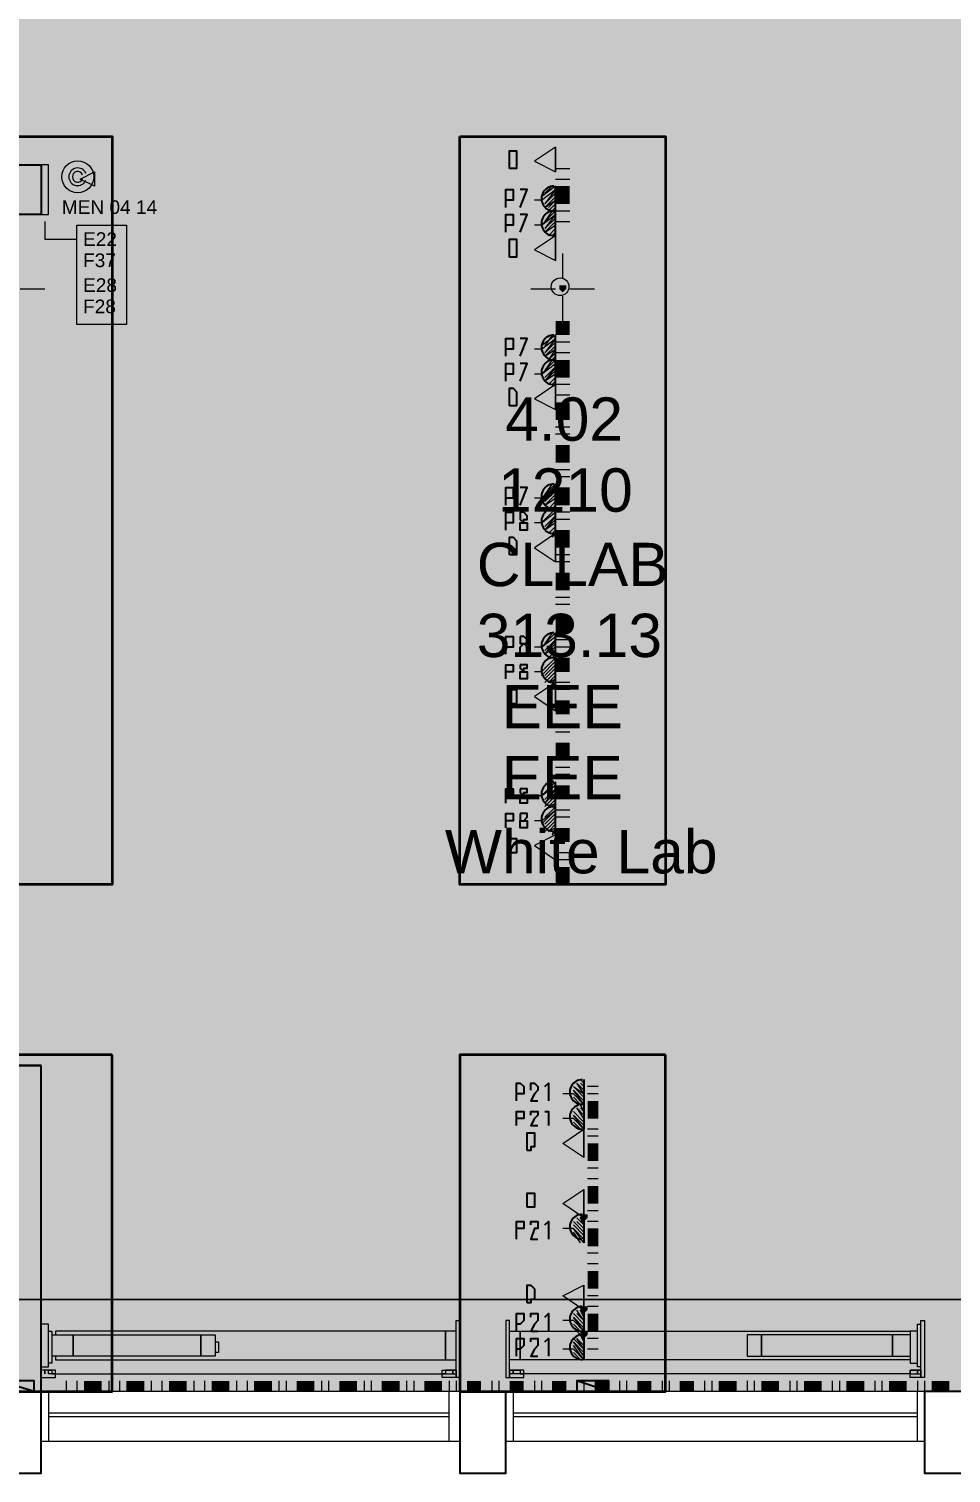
# Model space of a CAD drawing. Header units: millimetres. Extents: x -59 to 47, y 152 to 919.
# Drawn here: x 1.81 to 7.31, y 356.39 to 365.02 of the extents above; entities that cross this region are included whole.
import ezdxf

# ---------------------------------------------------------------- set-up
doc = ezdxf.new("R2010")
doc.units = ezdxf.units.MM
for name, color, linetype in [('PDF_014404$_ps_ELEC', 2, 'Continuous'), ('PDF_014404$_PS_ELECTRONICS', 5, 'Continuous'), ('PDF_014404$_ps_POWER$SKIRTING', 4, 'Continuous'), ('PDF_014404$_ps_TEXTBOLD$POWER', 2, 'Continuous'), ('PDF_014404$BL', 7, 'Continuous'), ('PDF_014404$FI', 7, 'Continuous'), ('PDF_014404$FI-DSG', 7, 'Continuous'), ('PDF_014404$FT', 7, 'Continuous'), ('PDF_014404$WA-COL', 7, 'Continuous'), ('PDF_014404$WN', 7, 'Continuous'), ('PDF_Text', 7, 'Continuous')]:
    doc.layers.add(name, color=color, linetype=linetype)
for name, color, linetype, true_color in [('PDF_014404$_PS_ELECTRONICS$CABLE$TRAY', 7, 'Continuous', 0xdd0037), ('PDF_014404$_ps_POWER$CABLE$TRAY', 7, 'Continuous', 0x7fbfff), ('PDF_014404$_ps_THIN', 7, 'Continuous', 0x7fbfff), ('PDF_014404$HL-TMP', 7, 'Continuous', 0x800000)]:
    doc.layers.add(name, color=color, linetype=linetype, true_color=true_color)
doc.styles.add('PDF ArialMT', font='arial.ttf')

msp = doc.modelspace()

# ---------------------------------------------------------------- hatches: boundary and pattern name
at = {"layer": 'PDF_014404$_ps_THIN', "transparency": 33554559}
for points in [[(4.9954, 363.4851), (4.9743, 363.4851), (4.9743, 363.4639), (4.9954, 363.4427), (5.0166, 363.4639), (5.0166, 363.4851)], [(4.9954, 363.4851), (4.9743, 363.4851), (4.9743, 363.4639), (4.9954, 363.4427), (5.0166, 363.4639), (5.0166, 363.4851)], [(5.1224, 357.9393), (5.1013, 357.9393), (5.1013, 357.9181), (5.1224, 357.897), (5.1436, 357.9181), (5.1436, 357.9393)], [(5.1224, 357.3889), (5.1013, 357.3889), (5.1013, 357.3678), (5.1224, 357.3466), (5.1436, 357.3678), (5.1436, 357.3889)], [(5.1224, 357.2408), (5.1013, 357.2408), (5.1013, 357.2196), (5.1224, 357.1984), (5.1436, 357.2196), (5.1436, 357.2408)]]:
    msp.add_hatch(color=256, dxfattribs=at).paths.add_polyline_path(points)

# ---------------------------------------------------------------- linework, layer by layer
at = {"layer": 'PDF_014404$_ps_ELEC', "lineweight": 25}
for points in [[(4.9425, 364.0778, 1.00004), (4.9425, 363.9296, 1.00004), (4.9425, 363.7814)], [(4.9425, 363.1887, 1.00004), (4.9425, 363.0406, 1.00004), (4.9425, 362.8924)], [(4.9425, 362.2997, 1.00004), (4.9425, 362.1516, 1.00004), (4.9425, 362.0034)], [(4.9425, 361.4107, 1.00004), (4.9425, 361.2625, 1.00004), (4.9425, 361.1144)], [(4.9425, 360.5217, 1.00004), (4.9425, 360.3735, 1.00004), (4.9425, 360.2253)], [(5.1119, 358.7436, 1.00004), (5.1119, 358.5955, 1.00004), (5.1119, 358.4473)]]:
    msp.add_lwpolyline(points, format="xyb", dxfattribs=at)
for points in [[(4.9531, 363.7814), (4.9531, 363.9296), (4.9531, 364.0778)], [(4.9531, 362.8924), (4.9531, 363.0406), (4.9531, 363.1887)], [(4.9531, 361.9822), (4.9531, 362.1515), (4.9531, 362.2997)], [(4.9531, 361.0932), (4.9531, 361.2625), (4.9531, 361.4107)], [(4.9531, 360.2042), (4.9531, 360.3523), (4.9531, 360.5217)], [(5.1224, 358.7436), (5.1224, 358.5955), (5.1224, 358.4473)], [(5.1224, 357.9181), (5.1224, 357.7699)], [(5.1224, 357.3678), (5.1224, 357.2196), (5.1224, 357.0714)]]:
    msp.add_lwpolyline(points, dxfattribs=at)
at = {"layer": 'PDF_014404$_ps_ELEC', "lineweight": 0}
for points in [[(4.8684, 363.9931), (4.8261, 363.9931)], [(4.8684, 363.8449), (4.8261, 363.8449)], [(4.8684, 363.1041), (4.8261, 363.1041)], [(4.8684, 362.9559), (4.8261, 362.9559)], [(4.8684, 362.215), (4.8261, 362.215)], [(4.8684, 362.0669), (4.8261, 362.0669)], [(4.8684, 361.326), (4.8261, 361.326)], [(4.8684, 361.1779), (4.8261, 361.1779)], [(4.8684, 360.437), (4.8261, 360.437)], [(4.8684, 360.2888), (4.8261, 360.2888)], [(5.0589, 358.659), (4.9954, 358.659)], [(5.0589, 358.5108), (4.9954, 358.5108)], [(5.0589, 357.8546), (4.9954, 357.8546)], [(5.0589, 357.3043), (4.9954, 357.3043)], [(5.0589, 357.1349), (4.9954, 357.1349)]]:
    msp.add_lwpolyline(points, dxfattribs=at)
at = {"layer": 'PDF_014404$_ps_ELEC', "lineweight": 25}
for centre in [(5.1119, 357.8652), (5.1119, 357.3149), (5.1119, 357.1455)]:
    msp.add_arc(centre, 0.0741, 89.99773, 270.00227, dxfattribs=at)
at = {"layer": 'PDF_014404$_PS_ELECTRONICS', "lineweight": 0}
for points in [[(4.8261, 364.2259), (4.9531, 364.1624), (4.9531, 364.3106)], [(4.9531, 364.3106), (4.9531, 364.1624), (4.9531, 364.3106)], [(4.8261, 363.6967), (4.9531, 363.6332), (4.9531, 363.7814)], [(4.9531, 363.7814), (4.9531, 363.6332), (4.9531, 363.7814)], [(4.8261, 362.8077), (4.9531, 362.7442), (4.9531, 362.8924)], [(4.9531, 362.8924), (4.9531, 362.7442), (4.9531, 362.8924)], [(4.8261, 361.9187), (4.9531, 361.834), (4.9531, 362.0034)], [(4.9531, 362.0034), (4.9531, 361.834), (4.9531, 362.0034)], [(4.8261, 361.0297), (4.9531, 360.945), (4.9531, 361.1144)], [(4.9531, 361.1144), (4.9531, 360.945), (4.9531, 361.1144)], [(4.8261, 360.1407), (4.9531, 360.056), (4.9531, 360.2042)], [(4.9531, 360.2042), (4.9531, 360.056), (4.9531, 360.2042)], [(4.9954, 358.3626), (5.1224, 358.4473), (5.1224, 358.278)], [(5.1224, 358.278), (5.1224, 358.4473), (5.1224, 358.278)], [(4.9954, 358.0028), (5.1224, 358.0875), (5.1224, 357.9181)], [(5.1224, 357.9181), (5.1224, 358.0875), (5.1224, 357.9181)], [(4.9954, 357.4524), (5.1224, 357.5159), (5.1224, 357.3678)], [(5.1224, 357.3678), (5.1224, 357.5159), (5.1224, 357.3678)]]:
    msp.add_lwpolyline(points, close=True, dxfattribs=at)
at = {"layer": 'PDF_014404$_PS_ELECTRONICS', "transparency": 33554559}
for points in [[(4.8261, 364.2259), (4.9531, 364.3106), (4.9531, 364.1624)], [(4.8261, 363.6967), (4.9531, 363.7814), (4.9531, 363.6332)], [(4.8261, 362.8077), (4.9531, 362.8924), (4.9531, 362.7442)], [(4.8261, 361.9187), (4.9531, 362.0034), (4.9531, 361.834)], [(4.8261, 361.0297), (4.9531, 361.1144), (4.9531, 360.945)], [(4.8261, 360.1407), (4.9531, 360.2042), (4.9531, 360.056)], [(4.9954, 358.3626), (5.1224, 358.278), (5.1224, 358.4473)], [(4.9954, 358.0028), (5.1224, 357.9181), (5.1224, 358.0875)], [(4.9954, 357.4524), (5.1224, 357.3678), (5.1224, 357.5159)]]:
    msp.add_solid(points, dxfattribs=at)
at = {"layer": 'PDF_014404$_PS_ELECTRONICS$CABLE$TRAY', "transparency": 33554559}
for points in [[(4.6356, 363.1041), (4.6356, 363.3157), (2.0532, 363.1041)], [(4.6356, 363.3157), (2.0532, 363.1041), (2.0532, 363.3157)], [(7.9377, 363.1041), (7.9377, 363.3157), (5.3553, 363.1041)], [(7.9377, 363.3157), (5.3553, 363.1041), (5.3553, 363.3157)]]:
    msp.add_solid(points, dxfattribs=at)
at = {"layer": 'PDF_014404$_ps_POWER$CABLE$TRAY', "transparency": 33554559}
for points in [[(2.0532, 363.6332), (2.0532, 363.4216), (4.6356, 363.6332)], [(2.0532, 363.4216), (4.6356, 363.6332), (4.6356, 363.4216)], [(5.3553, 363.6332), (5.3553, 363.4216), (7.9377, 363.6332)], [(5.3553, 363.4216), (7.9377, 363.6332), (7.9377, 363.4216)]]:
    msp.add_solid(points, dxfattribs=at)
at = {"layer": 'PDF_014404$_ps_POWER$SKIRTING', "lineweight": 0}
for points in [[(4.9531, 364.3741), (5.0378, 364.3741)], [(4.9531, 364.1836), (5.0378, 364.1836)], [(4.9531, 364.1201), (5.0378, 364.1201)], [(4.9531, 363.9296), (5.0378, 363.9296)], [(4.9531, 363.8661), (5.0378, 363.8661)], [(5.0378, 363.1464), (4.9531, 363.1464)], [(5.0378, 363.0829), (4.9531, 363.0829)], [(5.0378, 362.8924), (4.9531, 362.8924)], [(5.0378, 362.8289), (4.9531, 362.8289)], [(5.0378, 362.6384), (4.9531, 362.6384)], [(5.0378, 362.5961), (4.9531, 362.5961)], [(5.0378, 362.3844), (4.9531, 362.3844)], [(5.0378, 362.3421), (4.9531, 362.3421)], [(5.0378, 362.1304), (4.9531, 362.1304)], [(5.0378, 362.088), (4.9531, 362.088)], [(5.0378, 361.8764), (4.9531, 361.8764)], [(5.0378, 361.834), (4.9531, 361.834)], [(5.0378, 361.6224), (4.9531, 361.6224)], [(5.0378, 361.58), (4.9531, 361.58)], [(5.0378, 361.3684), (4.9531, 361.3684)], [(5.0378, 361.326), (4.9531, 361.326)], [(5.0378, 361.1144), (4.9531, 361.1144)], [(5.0378, 361.072), (4.9531, 361.072)], [(5.0378, 360.8604), (4.9531, 360.8604)], [(5.0378, 360.818), (4.9531, 360.818)], [(5.0378, 360.6063), (4.9531, 360.6063)], [(5.0378, 360.564), (4.9531, 360.564)], [(5.0378, 360.3523), (4.9531, 360.3523)], [(5.0378, 360.31), (4.9531, 360.31)], [(5.0378, 360.0983), (4.9531, 360.0983)], [(5.0378, 360.056), (4.9531, 360.056)], [(5.0378, 359.9078), (4.9531, 359.9078)], [(5.2071, 358.7013), (5.1436, 358.7013)], [(5.2071, 358.659), (5.1436, 358.659)], [(5.2071, 358.4473), (5.1436, 358.4473)], [(5.2071, 358.405), (5.1436, 358.405)], [(5.2071, 358.2145), (5.1436, 358.2145)], [(5.2071, 358.151), (5.1436, 358.151)], [(5.2071, 357.9605), (5.1436, 357.9605)], [(5.2071, 357.897), (5.1436, 357.897)], [(5.2071, 357.7064), (5.1436, 357.7064)], [(5.2071, 357.6429), (5.1436, 357.6429)], [(5.2071, 357.4524), (5.1436, 357.4524)], [(5.2071, 357.3889), (5.1436, 357.3889)], [(5.2071, 357.1984), (5.1436, 357.1984)], [(5.2071, 357.1349), (5.1436, 357.1349)], [(2.032, 356.9444), (2.032, 356.8809)], [(2.0955, 356.9444), (2.0955, 356.8809)], [(2.2861, 356.9444), (2.2861, 356.8809)], [(2.3496, 356.9444), (2.3496, 356.8809)], [(2.5401, 356.9444), (2.5401, 356.8809)], [(2.6036, 356.9444), (2.6036, 356.8809)], [(2.7941, 356.9444), (2.7941, 356.8809)], [(2.8576, 356.9444), (2.8576, 356.8809)], [(3.0481, 356.9444), (3.0481, 356.8809)], [(3.1116, 356.9444), (3.1116, 356.8809)], [(3.3021, 356.9444), (3.3021, 356.8809)], [(3.3444, 356.9444), (3.3444, 356.8809)], [(3.5561, 356.9444), (3.5561, 356.8809)], [(3.5984, 356.9444), (3.5984, 356.8809)], [(3.8101, 356.9444), (3.8101, 356.8809)], [(3.8524, 356.9444), (3.8524, 356.8809)], [(4.0641, 356.9444), (4.0641, 356.8809)], [(4.1064, 356.9444), (4.1064, 356.8809)], [(4.3181, 356.9444), (4.3181, 356.8809)], [(4.3604, 356.9444), (4.3604, 356.8809)], [(4.5721, 356.9444), (4.5721, 356.8809)], [(4.6144, 356.9444), (4.6144, 356.8809)], [(4.8261, 356.9444), (4.8261, 356.8809)], [(4.8684, 356.9444), (4.8684, 356.8809)], [(5.0801, 356.9444), (5.0801, 356.8809)], [(5.1224, 356.9444), (5.1224, 356.8809)], [(5.2071, 356.9444), (5.1436, 356.9444)], [(5.3341, 356.9444), (5.3341, 356.8809)], [(5.3765, 356.9444), (5.3765, 356.8809)], [(5.5881, 356.9444), (5.5881, 356.8809)], [(5.6305, 356.9444), (5.6305, 356.8809)], [(5.8421, 356.9444), (5.8421, 356.8809)], [(5.8845, 356.9444), (5.8845, 356.8809)], [(6.0961, 356.9444), (6.0961, 356.8809)], [(6.1385, 356.9444), (6.1385, 356.8809)], [(6.3501, 356.9444), (6.3501, 356.8809)], [(6.3925, 356.9444), (6.3925, 356.8809)], [(6.6041, 356.9444), (6.6041, 356.8809)], [(6.6465, 356.9444), (6.6465, 356.8809)], [(6.8582, 356.9444), (6.8582, 356.8809)], [(6.9005, 356.9444), (6.9005, 356.8809)], [(7.1122, 356.9444), (7.1122, 356.8809)], [(7.1545, 356.9444), (7.1545, 356.8809)]]:
    msp.add_lwpolyline(points, dxfattribs=at)
at = {"layer": 'PDF_014404$_ps_POWER$SKIRTING', "lineweight": 25}
for points in [[(1.8415, 356.8809), (1.8415, 356.9444), (1.6299, 356.9444), (1.6299, 356.8809), (1.8415, 356.8809), (1.6299, 356.9444)], [(5.2706, 356.8809), (5.2706, 356.9444), (5.0801, 356.9444), (5.0801, 356.8809), (5.2706, 356.8809), (5.0801, 356.9444)]]:
    msp.add_lwpolyline(points, dxfattribs=at)
at = {"layer": 'PDF_014404$_ps_POWER$SKIRTING', "transparency": 33554559}
for points in [[(4.9531, 364.2259), (5.0378, 364.2259), (4.9531, 364.3741)], [(5.0378, 364.2259), (4.9531, 364.3741), (5.0378, 364.3741)], [(4.9531, 363.9719), (5.0378, 363.9719), (4.9531, 364.0778)], [(5.0378, 363.9719), (4.9531, 364.0778), (5.0378, 364.0778)], [(4.9531, 363.6756), (5.0378, 363.6756), (4.9531, 363.8238)], [(5.0378, 363.6756), (4.9531, 363.8238), (5.0378, 363.8238)], [(5.0378, 363.2734), (4.9531, 363.2734), (5.0378, 363.1887)], [(4.9531, 363.2734), (5.0378, 363.1887), (4.9531, 363.1887)], [(5.0378, 363.0406), (4.9531, 363.0406), (5.0378, 362.9347)], [(4.9531, 363.0406), (5.0378, 362.9347), (4.9531, 362.9347)], [(5.0378, 362.7866), (4.9531, 362.7866), (5.0378, 362.6807)], [(4.9531, 362.7866), (5.0378, 362.6807), (4.9531, 362.6807)], [(5.0378, 362.5326), (4.9531, 362.5326), (5.0378, 362.4267)], [(4.9531, 362.5326), (5.0378, 362.4267), (4.9531, 362.4267)], [(5.0378, 362.2785), (4.9531, 362.2785), (5.0378, 362.1727)], [(4.9531, 362.2785), (5.0378, 362.1727), (4.9531, 362.1727)], [(5.0378, 362.0245), (4.9531, 362.0245), (5.0378, 361.9187)], [(4.9531, 362.0245), (5.0378, 361.9187), (4.9531, 361.9187)], [(5.0378, 361.7705), (4.9531, 361.7705), (5.0378, 361.6647)], [(4.9531, 361.7705), (5.0378, 361.6647), (4.9531, 361.6647)], [(5.0378, 361.5165), (4.9531, 361.5165), (5.0378, 361.4107)], [(4.9531, 361.5165), (5.0378, 361.4107), (4.9531, 361.4107)], [(5.0378, 361.2625), (4.9531, 361.2625), (5.0378, 361.1779)], [(4.9531, 361.2625), (5.0378, 361.1779), (4.9531, 361.1779)], [(5.0378, 361.0085), (4.9531, 361.0085), (5.0378, 360.9239)], [(4.9531, 361.0085), (5.0378, 360.9239), (4.9531, 360.9239)], [(5.0378, 360.7545), (4.9531, 360.7545), (5.0378, 360.6698)], [(4.9531, 360.7545), (5.0378, 360.6698), (4.9531, 360.6698)], [(5.0378, 360.5005), (4.9531, 360.5005), (5.0378, 360.4158)], [(4.9531, 360.5005), (5.0378, 360.4158), (4.9531, 360.4158)], [(5.0378, 360.2465), (4.9531, 360.2465), (5.0378, 360.1618)], [(4.9531, 360.2465), (5.0378, 360.1618), (4.9531, 360.1618)], [(5.0378, 360.0137), (4.9531, 360.0137), (5.0378, 359.9078)], [(4.9531, 360.0137), (5.0378, 359.9078), (4.9531, 359.9078)], [(5.2071, 358.8918), (5.1436, 358.8918), (5.2071, 358.7648)], [(5.1436, 358.8918), (5.2071, 358.7648), (5.1436, 358.7648)], [(5.2071, 358.6166), (5.1436, 358.6166), (5.2071, 358.5108)], [(5.1436, 358.6166), (5.2071, 358.5108), (5.1436, 358.5108)], [(5.2071, 358.3626), (5.1436, 358.3626), (5.2071, 358.2568)], [(5.1436, 358.3626), (5.2071, 358.2568), (5.1436, 358.2568)], [(5.2071, 358.1086), (5.1436, 358.1086), (5.2071, 358.0028)], [(5.1436, 358.1086), (5.2071, 358.0028), (5.1436, 358.0028)], [(5.2071, 357.8546), (5.1436, 357.8546), (5.2071, 357.7488)], [(5.1436, 357.8546), (5.2071, 357.7488), (5.1436, 357.7488)], [(5.2071, 357.6006), (5.1436, 357.6006), (5.2071, 357.4948)], [(5.1436, 357.6006), (5.2071, 357.4948), (5.1436, 357.4948)], [(5.2071, 357.3466), (5.1436, 357.3466), (5.2071, 357.2408)], [(5.1436, 357.3466), (5.2071, 357.2408), (5.1436, 357.2408)], [(5.2071, 357.0926), (5.1436, 357.0926), (5.2071, 356.9444)], [(5.1436, 357.0926), (5.2071, 356.9444), (5.1436, 356.9444)], [(1.8415, 356.9444), (1.8415, 356.8809), (1.9897, 356.9444)], [(1.8415, 356.8809), (1.9897, 356.9444), (1.9897, 356.8809)], [(2.1379, 356.9444), (2.1379, 356.8809), (2.2437, 356.9444)], [(2.1379, 356.8809), (2.2437, 356.9444), (2.2437, 356.8809)], [(2.3919, 356.9444), (2.3919, 356.8809), (2.4977, 356.9444)], [(2.3919, 356.8809), (2.4977, 356.9444), (2.4977, 356.8809)], [(2.6459, 356.9444), (2.6459, 356.8809), (2.7517, 356.9444)], [(2.6459, 356.8809), (2.7517, 356.9444), (2.7517, 356.8809)], [(2.8999, 356.9444), (2.8999, 356.8809), (3.0057, 356.9444)], [(2.8999, 356.8809), (3.0057, 356.9444), (3.0057, 356.8809)], [(3.1539, 356.9444), (3.1539, 356.8809), (3.2597, 356.9444)], [(3.1539, 356.8809), (3.2597, 356.9444), (3.2597, 356.8809)], [(3.4079, 356.9444), (3.4079, 356.8809), (3.5137, 356.9444)], [(3.4079, 356.8809), (3.5137, 356.9444), (3.5137, 356.8809)], [(3.6619, 356.9444), (3.6619, 356.8809), (3.7678, 356.9444)], [(3.6619, 356.8809), (3.7678, 356.9444), (3.7678, 356.8809)], [(3.9159, 356.9444), (3.9159, 356.8809), (4.0218, 356.9444)], [(3.9159, 356.8809), (4.0218, 356.9444), (4.0218, 356.8809)], [(4.1699, 356.9444), (4.1699, 356.8809), (4.2758, 356.9444)], [(4.1699, 356.8809), (4.2758, 356.9444), (4.2758, 356.8809)], [(4.4239, 356.9444), (4.4239, 356.8809), (4.5086, 356.9444)], [(4.4239, 356.8809), (4.5086, 356.9444), (4.5086, 356.8809)], [(4.6779, 356.9444), (4.6779, 356.8809), (4.7626, 356.9444)], [(4.6779, 356.8809), (4.7626, 356.9444), (4.7626, 356.8809)], [(4.9319, 356.9444), (4.9319, 356.8809), (5.0166, 356.9444)], [(4.9319, 356.8809), (5.0166, 356.9444), (5.0166, 356.8809)], [(5.1859, 356.9444), (5.1859, 356.8809), (5.2706, 356.9444)], [(5.1859, 356.8809), (5.2706, 356.9444), (5.2706, 356.8809)], [(5.44, 356.9444), (5.44, 356.8809), (5.5246, 356.9444)], [(5.44, 356.8809), (5.5246, 356.9444), (5.5246, 356.8809)], [(5.694, 356.9444), (5.694, 356.8809), (5.7786, 356.9444)], [(5.694, 356.8809), (5.7786, 356.9444), (5.7786, 356.8809)], [(5.9268, 356.9444), (5.9268, 356.8809), (6.0326, 356.9444)], [(5.9268, 356.8809), (6.0326, 356.9444), (6.0326, 356.8809)], [(6.1808, 356.9444), (6.1808, 356.8809), (6.2866, 356.9444)], [(6.1808, 356.8809), (6.2866, 356.9444), (6.2866, 356.8809)], [(6.4348, 356.9444), (6.4348, 356.8809), (6.5406, 356.9444)], [(6.4348, 356.8809), (6.5406, 356.9444), (6.5406, 356.8809)], [(6.6888, 356.9444), (6.6888, 356.8809), (6.7947, 356.9444)], [(6.6888, 356.8809), (6.7947, 356.9444), (6.7947, 356.8809)], [(6.9428, 356.9444), (6.9428, 356.8809), (7.0487, 356.9444)], [(6.9428, 356.8809), (7.0487, 356.9444), (7.0487, 356.8809)], [(7.1968, 356.9444), (7.1968, 356.8809), (7.3027, 356.9444)], [(7.1968, 356.8809), (7.3027, 356.9444), (7.3027, 356.8809)]]:
    msp.add_solid(points, dxfattribs=at)
at = {"layer": 'PDF_014404$_ps_TEXTBOLD$POWER', "lineweight": 25}
for points in [[(4.6779, 364.1836), (4.6779, 364.2894), (4.6991, 364.2894), (4.7203, 364.2894), (4.7203, 364.2683), (4.7203, 364.2471), (4.7203, 364.2259), (4.7203, 364.2048), (4.7203, 364.1836), (4.6991, 364.1836)], [(4.6779, 363.6544), (4.6779, 363.7602), (4.6991, 363.7602), (4.7203, 363.7602), (4.7203, 363.7391), (4.7203, 363.7179), (4.7203, 363.6967), (4.7203, 363.6756), (4.7203, 363.6544), (4.6991, 363.6544)], [(4.6779, 362.7654), (4.6779, 362.8712), (4.6991, 362.8712), (4.7203, 362.8501), (4.7203, 362.8289), (4.7203, 362.8077), (4.7203, 362.7866), (4.7203, 362.7654), (4.6991, 362.7654)], [(4.7414, 362.1304), (4.7414, 362.1092), (4.7414, 362.088), (4.7626, 362.0669), (4.7838, 362.0669), (4.7838, 362.0457), (4.7838, 362.0245), (4.7626, 362.0245), (4.7414, 362.0245), (4.7414, 362.0457), (4.7414, 362.0669), (4.7626, 362.0669), (4.7626, 362.088), (4.7838, 362.088), (4.7838, 362.1092), (4.7626, 362.1304)], [(4.6779, 361.8764), (4.6779, 361.9822), (4.6991, 361.9822), (4.7203, 361.961), (4.7203, 361.9399), (4.7203, 361.9187), (4.7203, 361.8975), (4.7203, 361.8764), (4.6991, 361.8764)], [(4.7414, 361.3895), (4.7414, 361.3684), (4.7414, 361.3472), (4.7626, 361.3472), (4.7838, 361.326), (4.7838, 361.3049), (4.7838, 361.2837), (4.7626, 361.2837), (4.7414, 361.2837), (4.7414, 361.3049), (4.7414, 361.326), (4.7626, 361.3472), (4.7838, 361.3472), (4.7838, 361.3684), (4.7626, 361.3895)], [(4.7414, 361.2202), (4.7414, 361.199), (4.7626, 361.1779), (4.7838, 361.1779), (4.7838, 361.1567), (4.7838, 361.1355), (4.7626, 361.1355), (4.7414, 361.1355), (4.7414, 361.1567), (4.7414, 361.1779), (4.7626, 361.1779), (4.7626, 361.199), (4.7838, 361.199), (4.7838, 361.2202), (4.7626, 361.2202)], [(4.6779, 360.9874), (4.6779, 361.072), (4.6991, 361.072), (4.7203, 361.072), (4.7203, 361.0509), (4.7203, 361.0297), (4.7203, 361.0085), (4.7203, 360.9874), (4.6991, 360.9874)], [(4.7414, 360.4793), (4.7414, 360.4582), (4.7626, 360.437), (4.7838, 360.437), (4.7838, 360.4158), (4.7838, 360.3947), (4.7626, 360.3947), (4.7414, 360.3947), (4.7414, 360.4158), (4.7414, 360.437), (4.7626, 360.437), (4.7626, 360.4582), (4.7838, 360.4582), (4.7838, 360.4793), (4.7626, 360.4793)], [(4.7414, 360.3312), (4.7414, 360.31), (4.7414, 360.2888), (4.7626, 360.2888), (4.7838, 360.2888), (4.7838, 360.2677), (4.7838, 360.2465), (4.7626, 360.2465), (4.7414, 360.2465), (4.7414, 360.2677), (4.7414, 360.2888), (4.7626, 360.2888), (4.7838, 360.31), (4.7838, 360.3312), (4.7626, 360.3312)], [(4.6779, 360.0983), (4.6779, 360.183), (4.6991, 360.183), (4.7203, 360.183), (4.7203, 360.1618), (4.7203, 360.1195), (4.7203, 360.0983), (4.6991, 360.0983)], [(4.7838, 358.3203), (4.7838, 358.4261), (4.8049, 358.4261), (4.8261, 358.4261), (4.8261, 358.405), (4.8261, 358.3838), (4.8261, 358.3626), (4.8261, 358.3415), (4.8049, 358.3415), (4.8049, 358.3203)], [(4.7838, 357.9816), (4.7838, 358.0663), (4.8049, 358.0663), (4.8261, 358.0663), (4.8261, 358.0451), (4.8261, 358.024), (4.8261, 358.0028), (4.8261, 357.9816), (4.8049, 357.9816)], [(4.7838, 357.4101), (4.7838, 357.5159), (4.8049, 357.5159), (4.8261, 357.4948), (4.8261, 357.4736), (4.8261, 357.4524), (4.8261, 357.4313), (4.8049, 357.4313), (4.8049, 357.4101)]]:
    msp.add_lwpolyline(points, close=True, dxfattribs=at)
for points in [[(4.6568, 363.9508), (4.6568, 364.0566), (4.6991, 364.0566), (4.6991, 364.0354), (4.6991, 364.0143), (4.6991, 363.9931), (4.6568, 363.9931)], [(4.7414, 363.9508), (4.7838, 364.0566), (4.7414, 364.0566)], [(4.6568, 363.8026), (4.6568, 363.9084), (4.6991, 363.9084), (4.6991, 363.8873), (4.6991, 363.8661), (4.6991, 363.8449), (4.6568, 363.8449)], [(4.7414, 363.8026), (4.7838, 363.9084), (4.7414, 363.9084)], [(4.6568, 363.0617), (4.6568, 363.1676), (4.6991, 363.1676), (4.6991, 363.1464), (4.6991, 363.1252), (4.6991, 363.1041), (4.6568, 363.1041)], [(4.7414, 363.0617), (4.7838, 363.1676), (4.7414, 363.1676)], [(4.6568, 362.9136), (4.6568, 363.0194), (4.6991, 363.0194), (4.6991, 362.9982), (4.6991, 362.9771), (4.6991, 362.9559), (4.6568, 362.9559)], [(4.7414, 362.9136), (4.7838, 363.0194), (4.7414, 363.0194)], [(4.6568, 362.1727), (4.6568, 362.2785), (4.6991, 362.2785), (4.6991, 362.2574), (4.6991, 362.2362), (4.6991, 362.215), (4.6568, 362.215)], [(4.7414, 362.1727), (4.7838, 362.2785), (4.7414, 362.2785)], [(4.6568, 362.0245), (4.6568, 362.1304), (4.6991, 362.1304), (4.6991, 362.1092), (4.6991, 362.088), (4.6991, 362.0669), (4.6568, 362.0669)], [(4.6568, 361.2837), (4.6568, 361.3895), (4.6991, 361.3895), (4.6991, 361.3684), (4.6991, 361.3472), (4.6991, 361.326), (4.6568, 361.326)], [(4.6568, 361.1355), (4.6568, 361.2202), (4.6991, 361.2202), (4.6991, 361.199), (4.6991, 361.1779), (4.6568, 361.1779)], [(4.6568, 360.3947), (4.6568, 360.4793), (4.6991, 360.4793), (4.6991, 360.4582), (4.6991, 360.437), (4.6568, 360.437)], [(4.6568, 360.2465), (4.6568, 360.3312), (4.6991, 360.3312), (4.6991, 360.31), (4.6991, 360.2888), (4.6568, 360.2888)], [(4.7203, 358.6166), (4.7203, 358.7225), (4.7414, 358.7225), (4.7626, 358.7013), (4.7626, 358.6801), (4.7626, 358.659), (4.7414, 358.659), (4.7203, 358.659)], [(4.8049, 358.6801), (4.8049, 358.7013), (4.8049, 358.7225), (4.8261, 358.7225), (4.8473, 358.7013), (4.8473, 358.6801), (4.8261, 358.659), (4.8049, 358.6166), (4.8473, 358.6166)], [(4.8896, 358.7013), (4.9108, 358.7225), (4.9108, 358.6166)], [(4.7203, 358.4685), (4.7203, 358.5531), (4.7414, 358.5531), (4.7626, 358.5531), (4.7626, 358.532), (4.7626, 358.5108), (4.7414, 358.5108), (4.7203, 358.5108)], [(4.8049, 358.532), (4.8049, 358.5531), (4.8261, 358.5531), (4.8473, 358.5531), (4.8473, 358.532), (4.8261, 358.5108), (4.8049, 358.4685), (4.8473, 358.4685)], [(4.8896, 358.5531), (4.9108, 358.5531), (4.9108, 358.4685)], [(4.7203, 357.7911), (4.7203, 357.897), (4.7626, 357.897), (4.7626, 357.8758), (4.7626, 357.8546), (4.7203, 357.8546)], [(4.8049, 357.8758), (4.8049, 357.897), (4.8261, 357.897), (4.8473, 357.897), (4.8473, 357.8758), (4.8473, 357.8546), (4.8261, 357.8546), (4.8049, 357.7911), (4.8473, 357.7911)], [(4.8896, 357.8758), (4.9108, 357.897), (4.9108, 357.7911)], [(4.7203, 357.2408), (4.7203, 357.3466), (4.7414, 357.3466), (4.7626, 357.3466), (4.7626, 357.3254), (4.7626, 357.3043), (4.7414, 357.2831), (4.7203, 357.2831)], [(4.8049, 357.3254), (4.8049, 357.3466), (4.8261, 357.3466), (4.8473, 357.3466), (4.8473, 357.3254), (4.8473, 357.3043), (4.8261, 357.2831), (4.8049, 357.2408), (4.8473, 357.2408)], [(4.8896, 357.3254), (4.9108, 357.3466), (4.9108, 357.2408)], [(4.7203, 357.0926), (4.7203, 357.1984), (4.7414, 357.1984), (4.7626, 357.1984), (4.7626, 357.1773), (4.7626, 357.1561), (4.7414, 357.1349), (4.7203, 357.1349)], [(4.8049, 357.1773), (4.8049, 357.1984), (4.8261, 357.1984), (4.8473, 357.1984), (4.8473, 357.1773), (4.8473, 357.1561), (4.8261, 357.1349), (4.8049, 357.0926), (4.8473, 357.0926)], [(4.8896, 357.1773), (4.9108, 357.1984), (4.9108, 357.0926)]]:
    msp.add_lwpolyline(points, dxfattribs=at)
at = {"layer": 'PDF_014404$_ps_THIN', "lineweight": 18}
for points in [[(4.9531, 364.0778), (4.8684, 364.0143)], [(4.8684, 363.9931), (4.9531, 364.0566), (4.8896, 363.9719), (4.9531, 364.0354)], [(4.9319, 364.0778), (4.8896, 364.0354)], [(4.9531, 364.0143), (4.8896, 363.9508), (4.9531, 363.9931), (4.9108, 363.9508)], [(4.9531, 363.9719), (4.9108, 363.9296)], [(4.9531, 363.9508), (4.9319, 363.9296), (4.9531, 363.9296), (4.8684, 363.8449), (4.9531, 363.9084), (4.8896, 363.8238), (4.9531, 363.8873)], [(4.9319, 363.9296), (4.8896, 363.8661)], [(4.9531, 363.8661), (4.8896, 363.8026), (4.9531, 363.8449)], [(4.9531, 363.8238), (4.9108, 363.7814), (4.9531, 363.8238)], [(4.9531, 363.8026), (4.9319, 363.7814), (4.9531, 363.7814)], [(4.9954, 363.5274), (4.9954, 363.6756)], [(1.7569, 363.4639), (1.905, 363.4639)], [(4.8049, 363.4639), (4.9531, 363.4639)], [(5.0378, 363.4639), (5.1859, 363.4639)], [(4.9954, 363.2734), (4.9954, 363.4216)], [(4.9531, 363.1887), (4.8684, 363.1252)], [(4.9319, 363.1887), (4.8896, 363.1252)], [(4.8684, 363.1041), (4.9531, 363.1676), (4.8896, 363.0829), (4.9531, 363.1464)], [(4.9531, 363.1252), (4.8896, 363.0617), (4.9531, 363.1041), (4.9108, 363.0406), (4.9531, 363.0829)], [(4.9531, 363.0617), (4.9319, 363.0406), (4.9531, 363.0406), (4.8684, 362.9559), (4.9531, 363.0194)], [(4.9319, 363.0406), (4.8896, 362.9771)], [(4.8896, 362.9347), (4.9531, 362.9982), (4.8896, 362.9136), (4.9531, 362.9771)], [(4.9531, 362.9559), (4.8896, 362.9136)], [(4.9531, 362.9347), (4.9108, 362.8924), (4.9531, 362.9347)], [(4.9531, 362.9136), (4.9319, 362.8924), (4.9531, 362.8924)], [(4.9531, 362.2997), (4.8684, 362.215), (4.9531, 362.2785)], [(4.9319, 362.2997), (4.8896, 362.2362)], [(4.9531, 362.2574), (4.8896, 362.1939), (4.9531, 362.2574)], [(4.9531, 362.2362), (4.8896, 362.1727), (4.9531, 362.215)], [(4.9531, 362.1727), (4.9319, 362.1515), (4.9531, 362.1515), (4.8684, 362.0669), (4.9531, 362.1304)], [(4.9531, 362.1939), (4.9108, 362.1515), (4.9531, 362.1939)], [(4.9319, 362.1304), (4.8896, 362.088)], [(4.8896, 362.0457), (4.9531, 362.1092), (4.8896, 362.0245), (4.9531, 362.088)], [(4.9531, 362.0669), (4.8896, 362.0245)], [(4.9531, 362.0457), (4.9108, 362.0034), (4.9531, 362.0457)], [(4.9531, 362.0245), (4.9319, 362.0034)], [(4.9531, 362.0034), (4.9319, 361.9822)], [(4.9531, 361.4107), (4.8684, 361.326), (4.9531, 361.3895)], [(4.9319, 361.4107), (4.8896, 361.3472)], [(4.8896, 361.3049), (4.9531, 361.3684), (4.8896, 361.2837), (4.9531, 361.3472)], [(4.9531, 361.2837), (4.9319, 361.2625), (4.9531, 361.2625), (4.8684, 361.1779)], [(4.9531, 361.326), (4.8896, 361.2837)], [(4.9531, 361.3049), (4.9108, 361.2625), (4.9531, 361.3049)], [(4.9531, 361.2414), (4.8684, 361.1567)], [(4.9319, 361.2414), (4.8896, 361.199)], [(4.9531, 361.2202), (4.8896, 361.1567)], [(4.9531, 361.199), (4.8896, 361.1355), (4.9531, 361.199)], [(4.9531, 361.1779), (4.8896, 361.1144)], [(4.9531, 361.1567), (4.9108, 361.1144), (4.9531, 361.1355), (4.9319, 361.1144)], [(4.9531, 361.1144), (4.9319, 361.0932)], [(4.9531, 360.5217), (4.8684, 360.437), (4.9531, 360.5005)], [(4.9319, 360.5005), (4.8896, 360.4582)], [(4.8896, 360.4158), (4.9531, 360.4793), (4.8896, 360.3947), (4.9531, 360.4582)], [(4.9531, 360.437), (4.8896, 360.3735)], [(4.8684, 360.2888), (4.9531, 360.3523), (4.8684, 360.2677)], [(4.9531, 360.3735), (4.9319, 360.3523), (4.8896, 360.31)], [(4.9531, 360.3312), (4.8896, 360.2677)], [(4.9531, 360.4158), (4.9108, 360.3735), (4.9531, 360.3947), (4.9319, 360.3735)], [(4.9531, 360.31), (4.8896, 360.2465), (4.9531, 360.31)], [(4.9531, 360.2888), (4.8896, 360.2253)], [(4.9531, 360.2677), (4.9108, 360.2253), (4.9531, 360.2465), (4.9319, 360.2042), (4.9531, 360.2253)], [(5.1224, 358.6378), (5.0589, 358.7013), (5.1224, 358.659), (5.0801, 358.7225), (5.1224, 358.6801)], [(5.1013, 358.7436), (5.1224, 358.7225), (5.1224, 358.7436)], [(5.1224, 358.7013), (5.1013, 358.7225)], [(5.0589, 358.659), (5.1224, 358.5955), (5.0589, 358.6801), (5.1224, 358.6166)], [(5.1013, 358.5743), (5.1224, 358.5531), (5.1013, 358.5955), (5.0589, 358.6378)], [(5.1224, 358.4896), (5.0589, 358.5531), (5.1224, 358.4896)], [(5.0589, 358.5108), (5.1224, 358.4473), (5.0589, 358.532), (5.1224, 358.4685)], [(5.1224, 358.5108), (5.0801, 358.5743), (5.1224, 358.532)], [(5.1224, 358.5743), (5.1224, 358.5955)], [(5.1013, 358.4473), (5.0589, 358.4896)], [(5.0801, 357.9181), (5.1224, 357.8758), (5.1013, 357.9181), (5.1224, 357.897)], [(5.1224, 357.8335), (5.0589, 357.897)], [(5.1224, 357.8123), (5.0589, 357.8758), (5.1224, 357.8123)], [(5.1224, 357.7699), (5.0589, 357.8546), (5.1224, 357.7911)], [(5.1013, 357.7699), (5.0589, 357.8335)], [(5.1224, 357.8546), (5.0801, 357.897)], [(5.1224, 357.2831), (5.0589, 357.3466)], [(5.0589, 357.3043), (5.1224, 357.2408), (5.0589, 357.3254), (5.1224, 357.2619)], [(5.0801, 357.3466), (5.1224, 357.3043), (5.0801, 357.3678)], [(5.1224, 357.3254), (5.1013, 357.3678), (5.1224, 357.3466)], [(5.1224, 357.2196), (5.0589, 357.2831)], [(5.1013, 357.2196), (5.0589, 357.2619)], [(5.0589, 357.1984), (5.1224, 357.1349), (5.0801, 357.1984), (5.1224, 357.1561)], [(5.1224, 357.0926), (5.0589, 357.1773), (5.1224, 357.1138)], [(5.0589, 357.1349), (5.1224, 357.0714), (5.0589, 357.1561)], [(5.1224, 357.1773), (5.1013, 357.2196), (5.1224, 357.1984)], [(5.1013, 357.0714), (5.0589, 357.1138)]]:
    msp.add_lwpolyline(points, dxfattribs=at)
msp.add_circle((4.98, 363.4773), 0.0529, dxfattribs=at)
at = {"layer": 'PDF_014404$BL', "lineweight": 9}
for points in [[(4.3816, 356.8809), (1.8839, 356.8809)], [(7.1545, 356.8809), (4.6568, 356.8809)], [(1.8839, 356.5846), (4.3816, 356.5846)], [(4.6568, 356.5846), (7.1545, 356.5846)]]:
    msp.add_lwpolyline(points, dxfattribs=at)
at = {"layer": 'PDF_014404$FI', "lineweight": 9}
for points in [[(2.2014, 364.0778), (2.1167, 364.1201), (2.2014, 364.1624)], [(4.2969, 357.0714), (4.3604, 357.0714), (4.3604, 357.2408), (4.2969, 357.2408)], [(4.3604, 357.3043), (4.3816, 357.3043), (4.3816, 356.9656), (4.3604, 356.9656)], [(4.6779, 357.3043), (4.6568, 357.3043), (4.6568, 356.9656), (4.6779, 356.9656)], [(4.7414, 357.0714), (4.6779, 357.0714), (4.6779, 357.2408), (4.7414, 357.2408)], [(7.0698, 357.0926), (7.0698, 357.0714), (4.7414, 357.0714), (4.7414, 357.2408), (7.0698, 357.2408), (7.0698, 357.2196), (6.964, 357.2196), (6.964, 357.0926)], [(7.1545, 356.9656), (7.1333, 356.9656), (7.1333, 357.3043), (7.1545, 357.3043)], [(2.8364, 357.0926), (2.8364, 357.2196), (2.9211, 357.2196), (2.9211, 357.0926), (2.8364, 357.0926), (2.0744, 357.0926), (2.0744, 357.2196), (2.8364, 357.2196)], [(6.1808, 357.0926), (6.1808, 357.2196), (6.0961, 357.2196), (6.0961, 357.0926), (6.1808, 357.0926), (6.964, 357.0926), (6.964, 357.2196), (6.1808, 357.2196)], [(1.9474, 356.9868), (1.9262, 356.9868), (1.9262, 357.0079), (1.9474, 357.0079), (1.9474, 356.9868), (1.9685, 356.9868), (1.9685, 357.0079), (1.8839, 357.0079), (1.8839, 356.9656), (1.9685, 356.9656), (1.9685, 356.9868)], [(4.2969, 356.9868), (4.3393, 356.9868), (4.3393, 357.0079), (4.2969, 357.0079), (4.2969, 356.9868), (4.2758, 356.9868), (4.2758, 357.0079), (4.3604, 357.0079), (4.3604, 356.9656), (4.2758, 356.9656), (4.2758, 356.9868)], [(4.3393, 356.9868), (4.3604, 356.9868), (4.3604, 357.0079), (4.3393, 357.0079)], [(4.7414, 356.9868), (4.6991, 356.9868), (4.6991, 357.0079), (4.7414, 357.0079), (4.7414, 356.9868), (4.7626, 356.9868), (4.7626, 357.0079), (4.6779, 357.0079), (4.6779, 356.9656), (4.7626, 356.9656), (4.7626, 356.9868)], [(4.6991, 356.9868), (4.6779, 356.9868), (4.6779, 357.0079), (4.6991, 357.0079)], [(7.0698, 356.9868), (7.1122, 356.9868), (7.1122, 357.0079), (7.0698, 357.0079), (7.0698, 356.9868), (7.0698, 357.0079), (7.1333, 357.0079), (7.1333, 356.9656), (7.0698, 356.9656)], [(7.1122, 356.9868), (7.1333, 356.9868), (7.1333, 357.0079), (7.1122, 357.0079)]]:
    msp.add_lwpolyline(points, close=True, dxfattribs=at)
for points in [[(1.8839, 356.9656), (1.8839, 357.3043), (1.8839, 356.9656)], [(1.8839, 357.0291), (1.9262, 357.0291), (1.9262, 357.2831), (1.8839, 357.2831)], [(1.9262, 357.2408), (1.9474, 357.2408), (1.9474, 357.0503), (1.9262, 357.0503)], [(1.9685, 357.0926), (1.9685, 357.0714), (4.2969, 357.0714), (4.2969, 357.2408), (1.9685, 357.2408), (1.9685, 357.2196)], [(7.1122, 357.2408), (7.0698, 357.2408), (7.0698, 357.0503), (7.1122, 357.0503)], [(7.1333, 357.0291), (7.1122, 357.0291), (7.1122, 357.2831), (7.1333, 357.2831)], [(1.9474, 357.2196), (2.0744, 357.2196), (2.0744, 357.0926), (1.9474, 357.0926)], [(2.9211, 357.1773), (2.9422, 357.1773), (2.9422, 357.1138), (2.9211, 357.1138)], [(6.0961, 357.1773), (6.0961, 357.1138)], [(1.905, 356.9868), (1.905, 357.0079), (1.905, 356.9868)], [(1.9685, 356.9868), (4.2758, 356.9868)], [(7.0698, 356.9868), (4.7626, 356.9868)]]:
    msp.add_lwpolyline(points, dxfattribs=at)
msp.add_circle((2.1012, 364.1335), 0.0953, dxfattribs=at)
msp.add_circle((2.1012, 364.1335), 0.0953, dxfattribs=at)
for radius, start, end in [(0.0529, 22.7694, 337.2306), (0.0318, 22.76971, 337.23029)]:
    msp.add_arc((2.1012, 364.1335), radius, start, end, dxfattribs=at)
at = {"layer": 'PDF_014404$FI-DSG', "lineweight": 9}
for points in [[(1.8839, 364.2048), (1.8839, 363.9084), (1.9262, 363.9084), (1.9262, 364.2048)], [(2.0955, 363.8449), (2.3919, 363.8449), (2.3919, 363.2522), (2.0955, 363.2522)]]:
    msp.add_lwpolyline(points, close=True, dxfattribs=at)
msp.add_lwpolyline([(1.905, 363.8661), (1.905, 363.7602), (2.0109, 363.7602), (2.0955, 363.7602)], dxfattribs=at)
at = {"layer": 'PDF_014404$FI-DSG', "transparency": 33554559}
for points in [[(1.9262, 364.2048), (1.8839, 364.2048), (1.9262, 363.9084)], [(1.8839, 364.2048), (1.9262, 363.9084), (1.8839, 363.9084)], [(1.905, 363.8661), (1.905, 363.9084), (1.905, 363.9084)]]:
    msp.add_solid(points, dxfattribs=at)
at = {"layer": 'PDF_014404$FT', "lineweight": 35}
for points in [[(1.1007, 364.3741), (2.3072, 364.3741), (2.3072, 359.9078), (1.1007, 359.9078)], [(4.3816, 364.3741), (5.6093, 364.3741), (5.6093, 359.9078), (4.3816, 359.9078)], [(2.3072, 358.8918), (1.1007, 358.8918), (1.1007, 356.8809), (2.3072, 356.8809)], [(5.6093, 358.8918), (4.3816, 358.8918), (4.3816, 356.8809), (5.6093, 356.8809)]]:
    msp.add_lwpolyline(points, close=True, dxfattribs=at)
at = {"layer": 'PDF_014404$HL-TMP', "lineweight": 0}
msp.add_lwpolyline([(21.1248, 357.4313), (-3.3232, 357.4313), (21.1248, 357.4313)], dxfattribs=at)
at = {"layer": 'PDF_014404$HL-TMP', "transparency": 33554559}
for points in [[(23.9612, 365.2631), (-14.0973, 365.2631), (23.9612, 364.2048)], [(-14.0973, 365.2631), (23.9612, 364.2048), (-14.0973, 364.2048)], [(21.1248, 364.2048), (21.1248, 364.2048), (-14.0973, 364.2048)], [(21.1248, 364.2048), (-14.0973, 364.2048), (23.9612, 364.2048)], [(21.1248, 364.2048), (-14.0973, 364.2048), (21.1248, 357.4313)], [(-14.0973, 364.2048), (21.1248, 357.4313), (-14.0973, 357.4313)], [(-3.3232, 357.4313), (21.1248, 357.4313), (-0.9102, 357.4313)], [(21.1248, 357.4313), (-0.9102, 357.4313), (21.1248, 356.8809)], [(-0.9102, 357.4313), (21.1248, 356.8809), (-0.9102, 356.8809)]]:
    msp.add_solid(points, dxfattribs=at)
at = {"layer": 'PDF_014404$WA-COL', "lineweight": 25}
for points in [[(0.9525, 364.2048), (1.8839, 364.2048), (1.8839, 363.9084), (0.9525, 363.9084)], [(4.3816, 356.8809), (4.3816, 356.3941), (4.6568, 356.3941), (4.6568, 356.8809)], [(7.1545, 356.8809), (7.1545, 356.3941), (7.4297, 356.3941), (7.4297, 356.8809)]]:
    msp.add_lwpolyline(points, close=True, dxfattribs=at)
for points in [[(1.5875, 358.8283), (1.5875, 356.3941), (1.8839, 356.3941), (1.8839, 358.8283)], [(1.8839, 358.8283), (1.5875, 358.8283), (1.8839, 358.8283)]]:
    msp.add_lwpolyline(points, dxfattribs=at)
at = {"layer": 'PDF_014404$WN', "lineweight": 0}
for points in [[(1.8839, 356.8809), (1.8839, 356.5846)], [(1.9262, 356.8809), (1.9262, 356.5846)], [(4.3181, 356.5846), (4.3181, 356.8809)], [(4.3816, 356.5846), (4.3816, 356.8809)], [(4.6568, 356.8809), (4.6568, 356.5846)], [(4.6991, 356.8809), (4.6991, 356.5846)], [(7.1122, 356.5846), (7.1122, 356.8809)], [(7.1545, 356.5846), (7.1545, 356.8809)], [(1.9262, 356.7539), (4.3181, 356.7539)], [(1.9262, 356.7328), (4.3181, 356.7328)], [(4.6991, 356.7539), (7.1122, 356.7539)], [(4.6991, 356.7328), (7.1122, 356.7328)]]:
    msp.add_lwpolyline(points, dxfattribs=at)

# ---------------------------------------------------------------- texts
at = {"layer": 'PDF_Text', "attachment_point": 4, "style": 'PDF ArialMT'}
for s, insert, char_height in [('MEN 04 14', (2.0059, 363.9517), 0.08149), ('E22', (2.1329, 363.7612), 0.08149), ('F37', (2.1329, 363.6342), 0.08149), ('E28', (2.1329, 363.486), 0.08149), ('F28', (2.1329, 363.359), 0.08149), ('4.02', (4.6519, 362.685), 0.25876), ('1210', (4.6096, 362.2616), 0.25876), ('CLLAB', (4.4826, 361.8171), 0.25876), ('313.13', (4.4826, 361.3937), 0.25876), ('EEE', (4.6308, 360.9704), 0.25876), ('EEE', (4.6308, 360.547), 0.25876), ('White Lab', (4.2921, 360.1025), 0.25876)]:
    msp.add_mtext(s, dxfattribs=dict(at, insert=insert, char_height=char_height))

doc.saveas('drawing.dxf')
